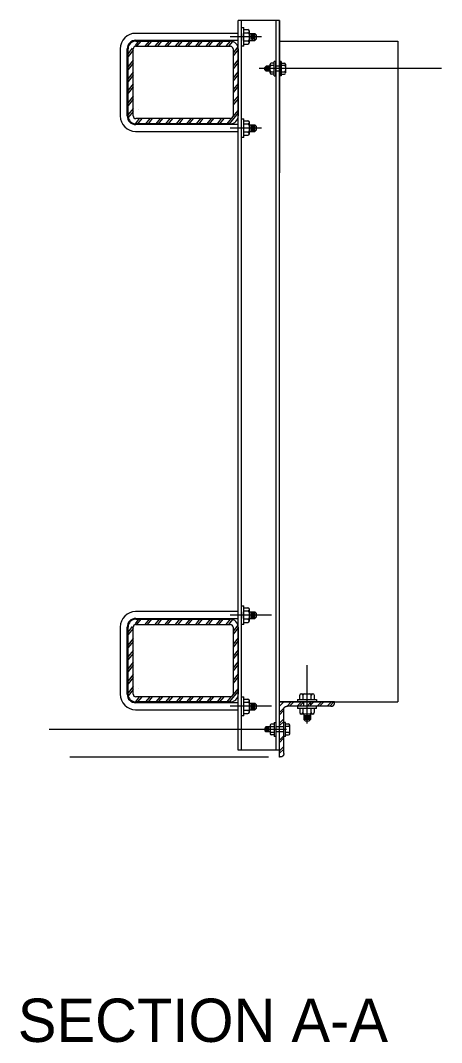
# Model space of a CAD drawing. Extents: x -666 to -576.4, y 698.3 to 770.9.
# Drawn here: x -594.93 to -592.39, y 732.17 to 738.35 of the extents above; entities that cross this region are included whole.
import ezdxf

# ---------------------------------------------------------------- set-up
doc = ezdxf.new("R2010")
doc.units = 0
doc.layers.add('tcd_NO-PLOT', color=7, linetype='Continuous')
doc.layers.add('tcd_SIGN-OVERHEAD', color=7, linetype='Continuous')

msp = doc.modelspace()

# ---------------------------------------------------------------- linework, layer by layer
at = {"layer": 'tcd_SIGN-OVERHEAD'}
for p, q in [((-593.3664, 738.352), (-593.6164, 738.352)), ((-593.6164, 733.9353), (-593.6164, 738.352)), ((-593.5955, 733.9353), (-593.5955, 738.352)), ((-593.3872, 733.9353), (-593.3872, 738.352)), ((-593.3664, 738.352), (-593.3664, 737.4301)), ((-593.3664, 733.9472), (-593.3664, 738.352)), ((-593.6164, 738.2739), (-594.2382, 738.2739)), ((-593.5955, 738.2732), (-593.5962, 738.2732)), ((-593.5955, 738.3095), (-593.5826, 738.3095)), ((-593.5955, 738.1953), (-593.5955, 738.3095)), ((-593.5955, 738.2732), (-593.5955, 738.2316)), ((-593.5826, 738.1953), (-593.5826, 738.3095)), ((-593.5826, 738.2966), (-593.5577, 738.2966)), ((-593.5826, 738.2778), (-593.5564, 738.2778)), ((-593.5484, 738.2178), (-593.5484, 738.2873)), ((-593.5484, 738.2725), (-593.5159, 738.2725)), ((-593.5397, 738.2696), (-593.5397, 738.2362)), ((-593.5321, 738.2725), (-593.5321, 738.231)), ((-593.5233, 738.2696), (-593.5233, 738.2362)), ((-593.5159, 738.231), (-593.5159, 738.2725)), ((-593.5159, 738.2725), (-593.5055, 738.2622)), ((-593.5055, 738.2414), (-593.5055, 738.2622)), ((-594.2199, 738.227), (-594.2405, 738.2005)), ((-594.2362, 738.2322), (-593.6164, 738.2322)), ((-594.2362, 738.227), (-593.6632, 738.227)), ((-594.2362, 738.227), (-594.2362, 738.227)), ((-594.2051, 738.227), (-594.2316, 738.1958)), ((-594.1561, 738.227), (-594.1819, 738.1958)), ((-594.1414, 738.227), (-594.1672, 738.1958)), ((-594.0945, 738.227), (-594.1203, 738.1958)), ((-594.0798, 738.227), (-594.1056, 738.1958)), ((-594.035, 738.227), (-594.0608, 738.1958)), ((-594.0202, 738.227), (-594.046, 738.1958)), ((-593.9709, 738.227), (-593.9967, 738.1958)), ((-593.9561, 738.227), (-593.9819, 738.1958)), ((-593.9092, 738.227), (-593.935, 738.1958)), ((-593.8945, 738.227), (-593.9203, 738.1958)), ((-593.8497, 738.227), (-593.8755, 738.1958)), ((-593.8349, 738.227), (-593.8607, 738.1958)), ((-593.7856, 738.227), (-593.8114, 738.1958)), ((-593.7708, 738.227), (-593.7966, 738.1958)), ((-593.7239, 738.227), (-593.7497, 738.1958)), ((-593.7092, 738.227), (-593.735, 738.1958)), ((-593.6644, 738.227), (-593.6902, 738.1958)), ((-593.651, 738.2254), (-593.6754, 738.1958)), ((-593.4748, 738.2524), (-593.665, 738.2524)), ((-593.5955, 738.2316), (-593.5962, 738.2316)), ((-593.5578, 738.2275), (-593.5826, 738.2275)), ((-593.5826, 738.2087), (-593.5572, 738.2087)), ((-593.5484, 738.231), (-593.5159, 738.231)), ((-593.5159, 738.231), (-593.5055, 738.2414)), ((-593.3664, 738.2271), (-592.6505, 738.2271)), ((-592.6505, 738.2271), (-592.6505, 734.2271)), ((-594.3299, 738.1801), (-594.3299, 737.7739)), ((-594.2882, 737.7739), (-594.2882, 738.1801)), ((-594.257, 738.1837), (-594.283, 738.1522)), ((-594.283, 737.7739), (-594.283, 738.1801)), ((-594.2518, 738.1721), (-594.283, 738.1343)), ((-594.2518, 737.7739), (-594.2518, 738.1801)), ((-594.2374, 738.1958), (-593.6632, 738.1958)), ((-593.6179, 738.1919), (-593.6476, 738.1558)), ((-593.6476, 738.1801), (-593.6476, 737.7739)), ((-593.6164, 738.1758), (-593.6476, 738.138)), ((-593.6164, 738.1801), (-593.6164, 737.7739)), ((-593.5826, 738.1953), (-593.5955, 738.1953)), ((-594.2518, 738.1112), (-594.283, 738.0734)), ((-594.2518, 738.0933), (-594.283, 738.0555)), ((-593.6164, 738.1149), (-593.6476, 738.077)), ((-593.6164, 738.097), (-593.6476, 738.0592)), ((-593.4233, 738.0344), (-593.4233, 738.0866)), ((-593.3976, 738.0794), (-593.4172, 738.0794)), ((-593.3976, 738.0936), (-593.4163, 738.0936)), ((-593.3879, 738.1032), (-593.3976, 738.1032)), ((-593.3976, 738.0176), (-593.3976, 738.1032)), ((-593.3879, 738.0176), (-593.3879, 738.1032)), ((-593.3553, 738.1032), (-593.365, 738.1032)), ((-593.365, 738.1032), (-593.365, 738.0176)), ((-593.3553, 738.1032), (-593.3553, 738.0176)), ((-593.3553, 738.0932), (-593.3363, 738.0932)), ((-593.3367, 738.0791), (-593.3553, 738.0791)), ((-593.3296, 738.0864), (-593.3296, 738.0342)), ((-594.2518, 738.0389), (-594.283, 738.0011)), ((-594.2518, 738.021), (-594.283, 737.9832)), ((-593.6164, 738.0426), (-593.6476, 738.0047)), ((-593.6164, 738.0247), (-593.6476, 737.9869)), ((-592.3851, 738.0604), (-593.4884, 738.0604)), ((-593.4476, 738.0755), (-593.4554, 738.0677)), ((-593.4554, 738.0521), (-593.4554, 738.0677)), ((-593.4476, 738.0444), (-593.4554, 738.0521)), ((-593.4476, 738.0444), (-593.4476, 738.0755)), ((-593.4233, 738.0755), (-593.4476, 738.0755)), ((-593.4233, 738.0444), (-593.4476, 738.0444)), ((-593.442, 738.0733), (-593.442, 738.0483)), ((-593.4355, 738.0755), (-593.4355, 738.0444)), ((-593.4297, 738.0733), (-593.4297, 738.0483)), ((-593.3976, 738.0276), (-593.4167, 738.0276)), ((-593.4162, 738.0417), (-593.3976, 738.0417)), ((-593.3976, 738.0176), (-593.3879, 738.0176)), ((-593.3664, 738.0755), (-593.3872, 738.0755)), ((-593.3664, 738.0444), (-593.3872, 738.0444)), ((-593.3553, 738.0176), (-593.365, 738.0176)), ((-593.3553, 738.0414), (-593.3357, 738.0414)), ((-593.3553, 738.0272), (-593.3366, 738.0272)), ((-594.2518, 737.9674), (-594.283, 737.9296)), ((-593.6164, 737.9711), (-593.6476, 737.9333)), ((-593.6164, 737.9533), (-593.6476, 737.9154)), ((-594.2518, 737.9495), (-594.283, 737.9117)), ((-594.2518, 737.8927), (-594.283, 737.8549)), ((-593.6164, 737.8964), (-593.6476, 737.8585)), ((-594.2518, 737.8748), (-594.283, 737.837)), ((-593.6164, 737.8785), (-593.6476, 737.8407)), ((-594.2518, 737.8195), (-594.283, 737.7817)), ((-594.2518, 737.8017), (-594.283, 737.7639)), ((-594.2193, 737.81), (-594.2193, 737.81)), ((-593.6164, 737.792), (-593.67, 737.727)), ((-593.6164, 737.8091), (-593.6479, 737.7709)), ((-594.2147, 737.7582), (-594.2394, 737.7265)), ((-593.6632, 737.727), (-594.2382, 737.727)), ((-593.6164, 737.7218), (-594.2382, 737.7218)), ((-593.6632, 737.7583), (-594.2362, 737.7582)), ((-594.1996, 737.7582), (-594.226, 737.727)), ((-594.1508, 737.7582), (-594.1765, 737.727)), ((-594.136, 737.7582), (-594.1618, 737.727)), ((-594.0891, 737.7582), (-594.1149, 737.727)), ((-594.0744, 737.7582), (-594.1002, 737.727)), ((-594.0296, 737.7582), (-594.0553, 737.727)), ((-594.0148, 737.7582), (-594.0406, 737.727)), ((-593.9655, 737.7582), (-593.9912, 737.727)), ((-593.9507, 737.7582), (-593.9765, 737.727)), ((-593.9038, 737.7582), (-593.9296, 737.727)), ((-593.8891, 737.7582), (-593.9149, 737.727)), ((-593.8443, 737.7582), (-593.87, 737.727)), ((-593.8295, 737.7582), (-593.8553, 737.727)), ((-593.7801, 737.7582), (-593.8059, 737.727)), ((-593.7654, 737.7582), (-593.7912, 737.727)), ((-593.7185, 737.7582), (-593.7443, 737.727)), ((-593.7038, 737.7582), (-593.7296, 737.727)), ((-593.6583, 737.7591), (-593.6847, 737.727)), ((-593.5955, 737.7212), (-593.5962, 737.7212)), ((-593.5955, 737.7574), (-593.5826, 737.7574)), ((-593.5955, 737.6432), (-593.5955, 737.7574)), ((-593.5826, 737.6432), (-593.5826, 737.7574)), ((-593.5826, 737.7446), (-593.5577, 737.7446)), ((-593.5826, 737.7257), (-593.5564, 737.7257)), ((-593.5484, 737.6657), (-593.5484, 737.7352)), ((-593.5484, 737.7205), (-593.5159, 737.7205)), ((-593.5397, 737.7175), (-593.5397, 737.6841)), ((-593.5321, 737.7205), (-593.5321, 737.6789)), ((-593.5233, 737.7175), (-593.5233, 737.6841)), ((-593.5159, 737.6789), (-593.5159, 737.7205)), ((-593.5159, 737.7205), (-593.5055, 737.7101)), ((-593.5055, 737.6893), (-593.5055, 737.7101)), ((-594.2382, 737.6801), (-593.6164, 737.6801)), ((-593.4748, 737.7003), (-593.665, 737.7003)), ((-593.5955, 737.6795), (-593.5962, 737.6795)), ((-593.5826, 737.6432), (-593.5955, 737.6432)), ((-593.5578, 737.6754), (-593.5826, 737.6754)), ((-593.5826, 737.6566), (-593.5572, 737.6566)), ((-593.5484, 737.6789), (-593.5159, 737.6789)), ((-593.5159, 737.6789), (-593.5055, 737.6893)), ((-593.5955, 734.8096), (-593.5826, 734.8096)), ((-593.5955, 734.6954), (-593.5955, 734.8096)), ((-593.5826, 734.6954), (-593.5826, 734.8096)), ((-593.6164, 734.7739), (-594.2382, 734.7739)), ((-593.415, 734.7525), (-593.665, 734.7525)), ((-593.5955, 734.7733), (-593.5962, 734.7733)), ((-593.5955, 734.7733), (-593.5955, 734.7316)), ((-593.5826, 734.7967), (-593.5577, 734.7967)), ((-593.5826, 734.7779), (-593.5564, 734.7779)), ((-593.5484, 734.7179), (-593.5484, 734.7874)), ((-593.5484, 734.7726), (-593.5159, 734.7726)), ((-593.5397, 734.7697), (-593.5397, 734.7363)), ((-593.5321, 734.7726), (-593.5321, 734.7311)), ((-593.5233, 734.7697), (-593.5233, 734.7363)), ((-593.5159, 734.7311), (-593.5159, 734.7726)), ((-593.5159, 734.7726), (-593.5055, 734.7622)), ((-593.5159, 734.7311), (-593.5055, 734.7415)), ((-593.5055, 734.7415), (-593.5055, 734.7622)), ((-594.3299, 734.6802), (-594.3299, 734.2739)), ((-594.2882, 734.2739), (-594.2882, 734.6802)), ((-594.257, 734.6838), (-594.283, 734.6522)), ((-594.283, 734.2739), (-594.283, 734.6802)), ((-594.2518, 734.2739), (-594.2518, 734.6802)), ((-594.2199, 734.7271), (-594.2405, 734.7006)), ((-594.2374, 734.6958), (-593.6632, 734.6958)), ((-594.2362, 734.7323), (-593.6164, 734.7323)), ((-594.2362, 734.7271), (-593.6632, 734.7271)), ((-594.2362, 734.7271), (-594.2362, 734.7271)), ((-594.2051, 734.7271), (-594.2316, 734.6958)), ((-594.1561, 734.7271), (-594.1819, 734.6958)), ((-594.1414, 734.7271), (-594.1672, 734.6958)), ((-594.0945, 734.7271), (-594.1203, 734.6958)), ((-594.0798, 734.7271), (-594.1056, 734.6958)), ((-594.035, 734.7271), (-594.0608, 734.6958)), ((-594.0202, 734.7271), (-594.046, 734.6958)), ((-593.9709, 734.7271), (-593.9967, 734.6958)), ((-593.9561, 734.7271), (-593.9819, 734.6958)), ((-593.9092, 734.7271), (-593.935, 734.6958)), ((-593.8945, 734.7271), (-593.9203, 734.6958)), ((-593.8497, 734.7271), (-593.8755, 734.6958)), ((-593.8349, 734.7271), (-593.8607, 734.6958)), ((-593.7856, 734.7271), (-593.8114, 734.6958)), ((-593.7708, 734.7271), (-593.7966, 734.6958)), ((-593.7239, 734.7271), (-593.7497, 734.6958)), ((-593.7092, 734.7271), (-593.735, 734.6958)), ((-593.6644, 734.7271), (-593.6902, 734.6958)), ((-593.651, 734.7254), (-593.6754, 734.6958)), ((-593.6179, 734.6919), (-593.6476, 734.6559)), ((-593.6476, 734.6802), (-593.6476, 734.2739)), ((-593.6164, 734.6759), (-593.6476, 734.6381)), ((-593.6164, 734.6802), (-593.6164, 734.2739)), ((-593.5955, 734.7316), (-593.5962, 734.7316)), ((-593.5826, 734.6954), (-593.5955, 734.6954)), ((-593.5578, 734.7276), (-593.5826, 734.7276)), ((-593.5826, 734.7088), (-593.5572, 734.7088)), ((-593.5484, 734.7311), (-593.5159, 734.7311)), ((-594.2518, 734.6722), (-594.283, 734.6344)), ((-594.2518, 734.6112), (-594.283, 734.5734)), ((-593.6164, 734.615), (-593.6476, 734.5771)), ((-594.2518, 734.5934), (-594.283, 734.5556)), ((-593.6164, 734.5971), (-593.6476, 734.5593)), ((-594.2518, 734.5389), (-594.283, 734.5011)), ((-594.2518, 734.5211), (-594.283, 734.4833)), ((-593.6164, 734.5427), (-593.6476, 734.5048)), ((-593.6164, 734.5248), (-593.6476, 734.487)), ((-594.2518, 734.4675), (-594.283, 734.4297)), ((-594.2518, 734.4496), (-594.283, 734.4118)), ((-593.6164, 734.4712), (-593.6476, 734.4333)), ((-593.6164, 734.4533), (-593.6476, 734.4155)), ((-593.1993, 734.096), (-593.1993, 734.4504)), ((-594.2518, 734.3927), (-594.283, 734.3549)), ((-594.2518, 734.3749), (-594.283, 734.3371)), ((-593.6164, 734.3964), (-593.6476, 734.3586)), ((-593.6164, 734.3786), (-593.6476, 734.3407)), ((-594.2518, 734.3196), (-594.283, 734.2818)), ((-594.2193, 734.31), (-594.2193, 734.31)), ((-593.6164, 734.3091), (-593.6479, 734.2709)), ((-594.2518, 734.3018), (-594.283, 734.264)), ((-594.2147, 734.2583), (-594.2394, 734.2266)), ((-593.6632, 734.2583), (-594.2362, 734.2583)), ((-594.1996, 734.2583), (-594.226, 734.2271)), ((-594.1508, 734.2583), (-594.1765, 734.2271)), ((-594.136, 734.2583), (-594.1618, 734.2271)), ((-594.0891, 734.2583), (-594.1149, 734.2271)), ((-594.0744, 734.2583), (-594.1002, 734.2271)), ((-594.0296, 734.2583), (-594.0553, 734.2271)), ((-594.0148, 734.2583), (-594.0406, 734.2271)), ((-593.9655, 734.2583), (-593.9912, 734.2271)), ((-593.9507, 734.2583), (-593.9765, 734.2271)), ((-593.9038, 734.2583), (-593.9296, 734.2271)), ((-593.8891, 734.2583), (-593.9149, 734.2271)), ((-593.8443, 734.2583), (-593.87, 734.2271)), ((-593.8295, 734.2583), (-593.8553, 734.2271)), ((-593.7801, 734.2583), (-593.8059, 734.2271)), ((-593.7654, 734.2583), (-593.7912, 734.2271)), ((-593.7185, 734.2583), (-593.7443, 734.2271)), ((-593.7038, 734.2583), (-593.7296, 734.2271)), ((-593.6583, 734.2591), (-593.6847, 734.2271)), ((-593.6164, 734.292), (-593.67, 734.2271)), ((-593.5955, 734.2575), (-593.5826, 734.2575)), ((-593.5955, 734.1433), (-593.5955, 734.2575)), ((-593.5826, 734.1433), (-593.5826, 734.2575)), ((-593.5826, 734.2446), (-593.5577, 734.2446)), ((-593.2565, 734.2419), (-593.2565, 734.2289)), ((-593.2565, 734.2419), (-593.1423, 734.2419)), ((-593.2431, 734.2419), (-593.2431, 734.2673)), ((-593.234, 734.2761), (-593.1645, 734.2761)), ((-593.2243, 734.2667), (-593.2243, 734.2419)), ((-593.174, 734.2419), (-593.174, 734.268)), ((-593.1552, 734.2419), (-593.1552, 734.2668)), ((-593.1423, 734.2419), (-593.1423, 734.2289)), ((-593.6632, 734.2271), (-594.2382, 734.2271)), ((-593.6164, 734.2219), (-594.2382, 734.2219)), ((-594.2382, 734.1802), (-593.6164, 734.1802)), ((-593.415, 734.2004), (-593.665, 734.2004)), ((-593.5955, 734.2212), (-593.5962, 734.2212)), ((-593.5955, 734.1796), (-593.5962, 734.1796)), ((-593.5826, 734.2258), (-593.5564, 734.2258)), ((-593.5484, 734.1658), (-593.5484, 734.2353)), ((-593.5484, 734.2205), (-593.5159, 734.2205)), ((-593.5484, 734.179), (-593.5159, 734.179)), ((-593.5397, 734.2176), (-593.5397, 734.1842)), ((-593.5321, 734.2205), (-593.5321, 734.179)), ((-593.5233, 734.2176), (-593.5233, 734.1842)), ((-593.5159, 734.179), (-593.5159, 734.2205)), ((-593.5159, 734.2205), (-593.5055, 734.2101)), ((-593.5159, 734.179), (-593.5055, 734.1894)), ((-593.5055, 734.1894), (-593.5055, 734.2101)), ((-593.3403, 734.2282), (-593.3664, 734.2022)), ((-593.3664, 734.2271), (-592.6505, 734.2271)), ((-593.033, 734.2271), (-593.3664, 734.2271)), ((-593.3664, 733.8937), (-593.3664, 734.2271)), ((-593.3664, 734.1437), (-593.3664, 734.2271)), ((-593.3403, 734.19), (-593.3664, 734.1639)), ((-593.3403, 733.9158), (-593.3403, 734.1789)), ((-593.2947, 734.2271), (-593.3207, 734.201)), ((-593.0551, 734.201), (-593.3182, 734.201)), ((-593.2799, 734.2271), (-593.306, 734.201)), ((-593.233, 734.2271), (-593.2591, 734.201)), ((-593.2568, 734.201), (-593.2568, 734.188)), ((-593.1426, 734.201), (-593.2568, 734.201)), ((-593.1426, 734.188), (-593.2568, 734.188)), ((-593.2565, 734.2289), (-593.1423, 734.2289)), ((-593.2183, 734.2271), (-593.2443, 734.201)), ((-593.2439, 734.188), (-593.2439, 734.1632)), ((-593.2251, 734.188), (-593.2251, 734.1619)), ((-593.2205, 734.2289), (-593.2205, 734.201)), ((-593.1735, 734.2271), (-593.1995, 734.201)), ((-593.1587, 734.2271), (-593.1848, 734.201)), ((-593.1789, 734.2289), (-593.1789, 734.201)), ((-593.1748, 734.1633), (-593.1748, 734.188)), ((-593.156, 734.188), (-593.156, 734.1627)), ((-593.1426, 734.188), (-593.1426, 734.201)), ((-593.1127, 734.2271), (-593.1388, 734.201)), ((-593.098, 734.2271), (-593.124, 734.201)), ((-593.0511, 734.2271), (-593.0771, 734.201)), ((-593.0364, 734.2271), (-593.0624, 734.201)), ((-593.033, 734.2231), (-593.033, 734.2271)), ((-593.5826, 734.1433), (-593.5955, 734.1433)), ((-593.5578, 734.1755), (-593.5826, 734.1755)), ((-593.5826, 734.1567), (-593.5572, 734.1567)), ((-593.3412, 734.1744), (-593.3664, 734.1492)), ((-593.3408, 734.1239), (-593.3664, 734.0983)), ((-593.1651, 734.1539), (-593.2346, 734.1539)), ((-593.2198, 734.1539), (-593.2198, 734.1214)), ((-593.2198, 734.1376), (-593.1783, 734.1376)), ((-593.1783, 734.1214), (-593.2198, 734.1214)), ((-593.2198, 734.1214), (-593.2095, 734.111)), ((-593.2169, 734.1452), (-593.1835, 734.1452)), ((-593.2169, 734.1288), (-593.1835, 734.1288)), ((-593.1783, 734.1214), (-593.1887, 734.111)), ((-593.1783, 734.1539), (-593.1783, 734.1214)), ((-593.3235, 734.0608), (-594.7603, 734.0608)), ((-593.4479, 734.0765), (-593.4556, 734.0687)), ((-593.4556, 734.0687), (-593.4556, 734.0531)), ((-593.4479, 734.0765), (-593.4479, 734.0453)), ((-593.4235, 734.0765), (-593.4479, 734.0765)), ((-593.4423, 734.0475), (-593.4423, 734.0725)), ((-593.4357, 734.0453), (-593.4357, 734.0765)), ((-593.43, 734.0475), (-593.43, 734.0725)), ((-593.4235, 734.0864), (-593.4235, 734.0342)), ((-593.3978, 734.0932), (-593.4169, 734.0932)), ((-593.4164, 734.0791), (-593.3978, 734.0791)), ((-593.3978, 734.1032), (-593.3881, 734.1032)), ((-593.3978, 734.1032), (-593.3978, 734.0176)), ((-593.3881, 734.1032), (-593.3881, 734.0176)), ((-593.3403, 734.0765), (-593.3872, 734.0765)), ((-593.3408, 734.1092), (-593.3664, 734.0836)), ((-593.3301, 734.1032), (-593.3398, 734.1032)), ((-593.3398, 734.0176), (-593.3398, 734.1032)), ((-593.3301, 734.0176), (-593.3301, 734.1032)), ((-593.3301, 734.0936), (-593.3114, 734.0936)), ((-593.3301, 734.0794), (-593.3105, 734.0794)), ((-593.3044, 734.0344), (-593.3044, 734.0866)), ((-593.1887, 734.111), (-593.2095, 734.111)), ((-593.4479, 734.0453), (-593.4556, 734.0531)), ((-593.4235, 734.0453), (-593.4479, 734.0453)), ((-593.3978, 734.0414), (-593.4174, 734.0414)), ((-593.3978, 734.0272), (-593.4165, 734.0272)), ((-593.3881, 734.0176), (-593.3978, 734.0176)), ((-593.3403, 734.0453), (-593.3872, 734.0453)), ((-593.3403, 734.0227), (-593.3664, 733.9966)), ((-593.3412, 734.0071), (-593.3664, 733.9819)), ((-593.3301, 734.0176), (-593.3398, 734.0176)), ((-593.3115, 734.0417), (-593.3301, 734.0417)), ((-593.3301, 734.0276), (-593.3111, 734.0276)), ((-593.3664, 733.9353), (-593.6164, 733.9353)), ((-593.3408, 733.9566), (-593.3664, 733.931)), ((-593.3408, 733.9419), (-593.3664, 733.9163)), ((-593.432, 733.8937), (-594.6358, 733.8937)), ((-593.3624, 733.8937), (-593.3664, 733.8937))]:
    msp.add_line(p, q, dxfattribs=at)
for centre, radius, start, end in [((-594.2362, 738.1801), 0.0938, 90, 180), ((-593.5578, 738.2682), 0.00942, 1.89764, 89.50043), ((-593.5578, 738.2872), 0.00942, 278.21254, 89.27763), ((-594.2362, 738.1801), 0.0521, 90, 180), ((-594.2362, 738.1801), 0.0469, 90, 180), ((-593.6632, 738.1801), 0.0469, 0, 90), ((-593.5578, 738.2369), 0.00942, 269.60154, 357.07322), ((-593.5578, 738.2181), 0.00942, 273.6172, 85.19515), ((-594.2362, 738.1801), 0.0157, 94.36828, 180), ((-593.6632, 738.1801), 0.0156, 360, 90), ((-593.4162, 738.0865), 0.00707, 90.72237, 261.78746), ((-593.4162, 738.0723), 0.00707, 90.49957, 178.10236), ((-593.3367, 738.072), 0.00707, 2.92678, 90.39846), ((-593.3367, 738.0861), 0.00707, 274.80485, 86.3828), ((-593.4162, 738.0488), 0.00707, 182.92678, 270.39846), ((-593.4162, 738.0347), 0.00707, 94.80485, 266.3828), ((-593.3367, 738.0485), 0.00707, 270.49957, 358.10236), ((-593.3367, 738.0343), 0.00707, 270.72237, 81.78746), ((-594.2362, 737.7739), 0.0938, 180, 270), ((-594.2362, 737.7739), 0.0521, 180, 270), ((-594.2362, 737.7739), 0.0469, 180, 270), ((-594.2362, 737.7739), 0.0157, 180, 269.99092), ((-593.6632, 737.7739), 0.0469, 270, 0), ((-593.6632, 737.7739), 0.0156, 270, 0), ((-593.5578, 737.7162), 0.00942, 1.89764, 89.50043), ((-593.5578, 737.7351), 0.00942, 278.21254, 89.27763), ((-593.5578, 737.6849), 0.00942, 269.60154, 357.07322), ((-593.5578, 737.666), 0.00942, 273.6172, 85.19515), ((-594.2362, 734.6802), 0.0938, 90, 180), ((-593.5578, 734.7683), 0.00942, 1.89764, 89.50043), ((-593.5578, 734.737), 0.00942, 269.60154, 357.07322), ((-593.5578, 734.7873), 0.00942, 278.21254, 89.27763), ((-594.2362, 734.6802), 0.0521, 90, 180), ((-594.2362, 734.6802), 0.0469, 90, 180), ((-594.2362, 734.6802), 0.0157, 94.36828, 180), ((-593.6632, 734.6802), 0.0469, 0, 90), ((-593.6632, 734.6802), 0.0156, 360, 90), ((-593.5578, 734.7182), 0.00942, 273.6172, 85.19515), ((-594.2362, 734.2739), 0.0938, 180, 270), ((-594.2362, 734.2739), 0.0521, 180, 270), ((-594.2362, 734.2739), 0.0469, 180, 270), ((-594.2362, 734.2739), 0.0157, 180, 269.99092), ((-593.6632, 734.2739), 0.0469, 270, 0), ((-593.6632, 734.2739), 0.0156, 270, 0), ((-593.5578, 734.2352), 0.00942, 278.21254, 89.27763), ((-593.2337, 734.2667), 0.00942, 4.80485, 176.3828), ((-593.2149, 734.2667), 0.00942, 92.92678, 180.39846), ((-593.1836, 734.2666), 0.00942, 0.49957, 88.10236), ((-593.1646, 734.2667), 0.00942, 0.72237, 171.78746), ((-593.5578, 734.2162), 0.00942, 1.89764, 89.50043), ((-593.5578, 734.1849), 0.00942, 269.60154, 357.07322), ((-593.5578, 734.1661), 0.00942, 273.6172, 85.19515), ((-593.2345, 734.1633), 0.00942, 180.72237, 351.78746), ((-593.2155, 734.1633), 0.00942, 180.49957, 268.10236), ((-593.1842, 734.1633), 0.00942, 272.92678, 0.39846), ((-593.1654, 734.1633), 0.00942, 184.80485, 356.3828), ((-593.4164, 734.0861), 0.00707, 93.6172, 265.19515), ((-593.4164, 734.072), 0.00707, 89.60154, 177.07322), ((-593.3115, 734.0723), 0.00707, 1.89764, 89.50043), ((-593.3115, 734.0865), 0.00707, 278.21254, 89.27763), ((-593.4164, 734.0485), 0.00707, 181.89764, 269.50043), ((-593.4164, 734.0343), 0.00707, 98.21254, 269.27763), ((-593.3115, 734.0488), 0.00707, 269.60154, 357.07322), ((-593.3115, 734.0347), 0.00707, 273.6172, 85.19515)]:
    msp.add_arc(centre, radius, start, end, dxfattribs=at)
for points in [[(-593.3403, 734.1789), (-593.3403, 734.1803), (-593.3402, 734.1816), (-593.3401, 734.1829), (-593.34, 734.1841), (-593.3398, 734.1853), (-593.3396, 734.1864), (-593.3393, 734.1875), (-593.3389, 734.1886), (-593.3386, 734.1896), (-593.3382, 734.1906), (-593.3377, 734.1915), (-593.3372, 734.1924), (-593.3367, 734.1932), (-593.3361, 734.194), (-593.3355, 734.1948), (-593.3348, 734.1955), (-593.3341, 734.1962), (-593.3333, 734.1968), (-593.3325, 734.1974), (-593.3317, 734.1979), (-593.3308, 734.1984), (-593.3299, 734.1989), (-593.3289, 734.1993), (-593.3279, 734.1996), (-593.3268, 734.2), (-593.3257, 734.2002), (-593.3246, 734.2005), (-593.3234, 734.2007), (-593.3222, 734.2008), (-593.3209, 734.2009), (-593.3196, 734.201), (-593.3182, 734.201)], [(-593.0551, 734.201), (-593.0538, 734.201), (-593.0525, 734.2011), (-593.0512, 734.2012), (-593.05, 734.2014), (-593.0488, 734.2016), (-593.0476, 734.2018), (-593.0465, 734.2021), (-593.0455, 734.2024), (-593.0445, 734.2028), (-593.0435, 734.2032), (-593.0426, 734.2036), (-593.0417, 734.2041), (-593.0408, 734.2047), (-593.04, 734.2053), (-593.0393, 734.2059), (-593.0386, 734.2066), (-593.0379, 734.2073), (-593.0373, 734.208), (-593.0367, 734.2088), (-593.0361, 734.2097), (-593.0356, 734.2105), (-593.0352, 734.2115), (-593.0348, 734.2124), (-593.0344, 734.2135), (-593.0341, 734.2145), (-593.0338, 734.2156), (-593.0336, 734.2168), (-593.0334, 734.2179), (-593.0332, 734.2192), (-593.0331, 734.2204), (-593.0331, 734.2218), (-593.033, 734.2231)], [(-593.3403, 733.9158), (-593.3403, 733.9145), (-593.3404, 733.9132), (-593.3405, 733.9119), (-593.3407, 733.9107), (-593.3409, 733.9095), (-593.3411, 733.9083), (-593.3414, 733.9072), (-593.3417, 733.9062), (-593.3421, 733.9052), (-593.3425, 733.9042), (-593.3429, 733.9033), (-593.3434, 733.9024), (-593.344, 733.9015), (-593.3446, 733.9007), (-593.3452, 733.9), (-593.3459, 733.8993), (-593.3466, 733.8986), (-593.3473, 733.898), (-593.3481, 733.8974), (-593.349, 733.8968), (-593.3498, 733.8963), (-593.3508, 733.8959), (-593.3517, 733.8955), (-593.3528, 733.8951), (-593.3538, 733.8948), (-593.3549, 733.8945), (-593.3561, 733.8943), (-593.3572, 733.8941), (-593.3585, 733.8939), (-593.3597, 733.8938), (-593.3611, 733.8938), (-593.3624, 733.8937)]]:
    msp.add_spline(points, degree=3, dxfattribs=at)

# ---------------------------------------------------------------- texts
at = {"layer": 'tcd_NO-PLOT'}
msp.add_text('SECTION A-A', height=0.262295, dxfattribs=at).set_placement((-594.9503, 732.169))

doc.saveas('drawing.dxf')
